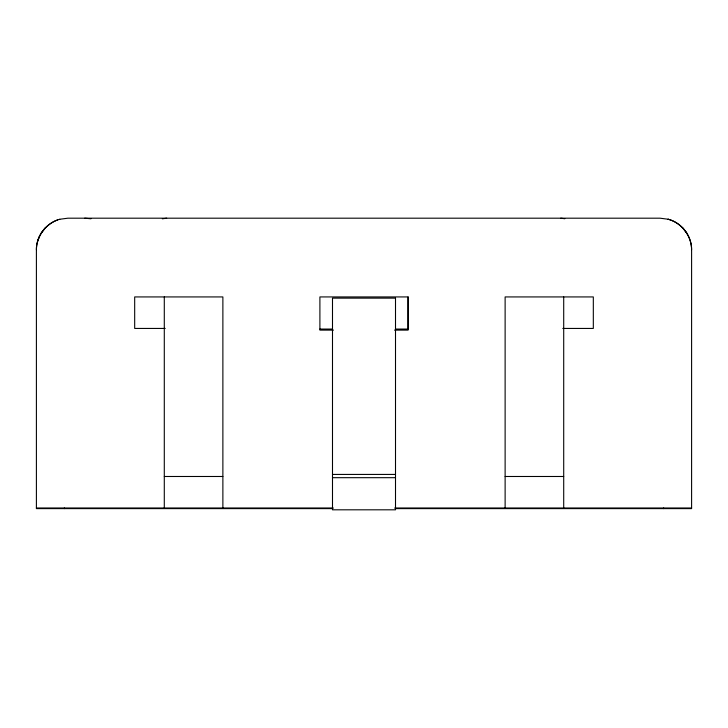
<?xml version="1.0" encoding="UTF-8"?>
<svg xmlns="http://www.w3.org/2000/svg" width="728" height="728" viewBox="0 0 728 728"><rect width="100%" height="100%" fill="white"/><g stroke="black" fill="none" stroke-linecap="round" stroke-linejoin="round"><path stroke-width="1.09" d="M333.469 330.112L319.901 330.112L319.901 296.933L408.099 296.933L408.099 329.065L395.504 329.065M332.723 508.617L36.4 508.617L36.4 249.686C36.273 236.482 45.336 224.351 57.639 219.901M36.4 249.686C36.482 235.745 46.337 222.914 59.796 219.246M37.474 241.532L39.849 235.353M40.622 233.934L45.627 227.409M162.344 218.8L166.667 218.191M59.751 219.264L67.904 218.191L660.096 218.191L668.249 219.264M165.211 328.437L134.68 328.437L134.68 296.933L222.877 296.933L222.877 507.989M562.79 328.437L593.32 328.437L593.32 296.933L505.123 296.933L505.123 507.989M319.901 329.065L332.496 329.065M394.531 330.112L408.099 330.112L408.099 296.933M332.496 474.429L395.504 474.429M164.291 476.485L222.877 476.485M505.123 476.485L563.709 476.485M332.496 477.686L395.504 477.686M36.4 507.989L333.288 507.989M394.713 507.989L691.6 507.989M395.277 508.617L691.6 508.617L691.6 249.686C691.691 235.736 681.608 222.704 668.104 219.219M84.721 218.191L90.955 218.773M560.742 218.191L564.81 218.728M668.204 219.246C681.663 222.914 691.518 235.745 691.6 249.686M682.373 227.409L687.378 233.934M663.654 507.989L663.654 508.617M563.709 296.933L563.709 507.989M164.291 296.933L164.291 507.989M64.346 507.989L64.346 508.617M395.504 298.134L332.496 298.134L332.496 509.809L395.504 509.809L395.504 298.134"/></g></svg>
